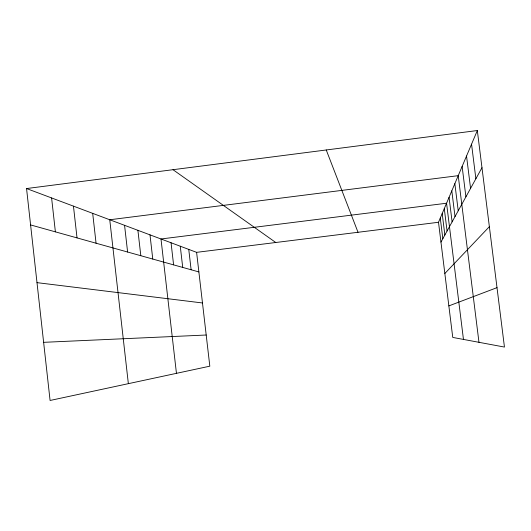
<?xml version="1.0" encoding="UTF-8"?>
<svg xmlns="http://www.w3.org/2000/svg" width="531" height="531" viewBox="0 0 531 531"><rect width="100%" height="100%" fill="white"/><g stroke="black" fill="none" stroke-linecap="round" stroke-linejoin="round"><path stroke-width="0.8" d="M477.323 130.533L504.45 347.062L452.751 337.424L438.506 222.277L477.323 130.533L26.55 188.545L50.08 400.467L209.818 366.178L196.603 252.344L26.55 188.545M440.956 242.096L481.982 167.696M444.845 273.492L489.37 226.664M448.854 305.902L497.009 287.649M196.603 252.344L438.506 222.277M43.622 342.329L206.201 335.015M36.997 282.645L202.477 302.969M30.586 224.925L198.873 271.932M173.006 169.701L275.768 242.501M326.246 149.974L358.013 232.279M471.555 144.173L475.876 178.761M466.53 156.034L470.572 188.386M462.123 166.455L465.913 196.835M478.975 342.316L458.226 175.668L109.751 219.761L128.356 383.661M454.848 183.653L458.22 210.78M451.808 190.835L455.014 216.608M449.06 197.326L452.107 221.872M463.457 339.422L446.564 203.234L160.993 238.983L176.451 373.339M444.288 208.617L447.062 231.018M442.197 213.548L444.859 235.021M440.279 218.088L442.827 238.698M188.757 249.404L191.12 269.768M180.268 246.218L182.717 267.418M171.048 242.753L173.597 264.869M149.994 234.861L152.769 259.055M137.907 230.328L140.815 255.716M124.566 225.317L127.606 252.026M92.693 213.362L96.065 243.218M73.457 206.147L77.028 237.895M51.6 197.944L55.39 231.855"/></g></svg>
